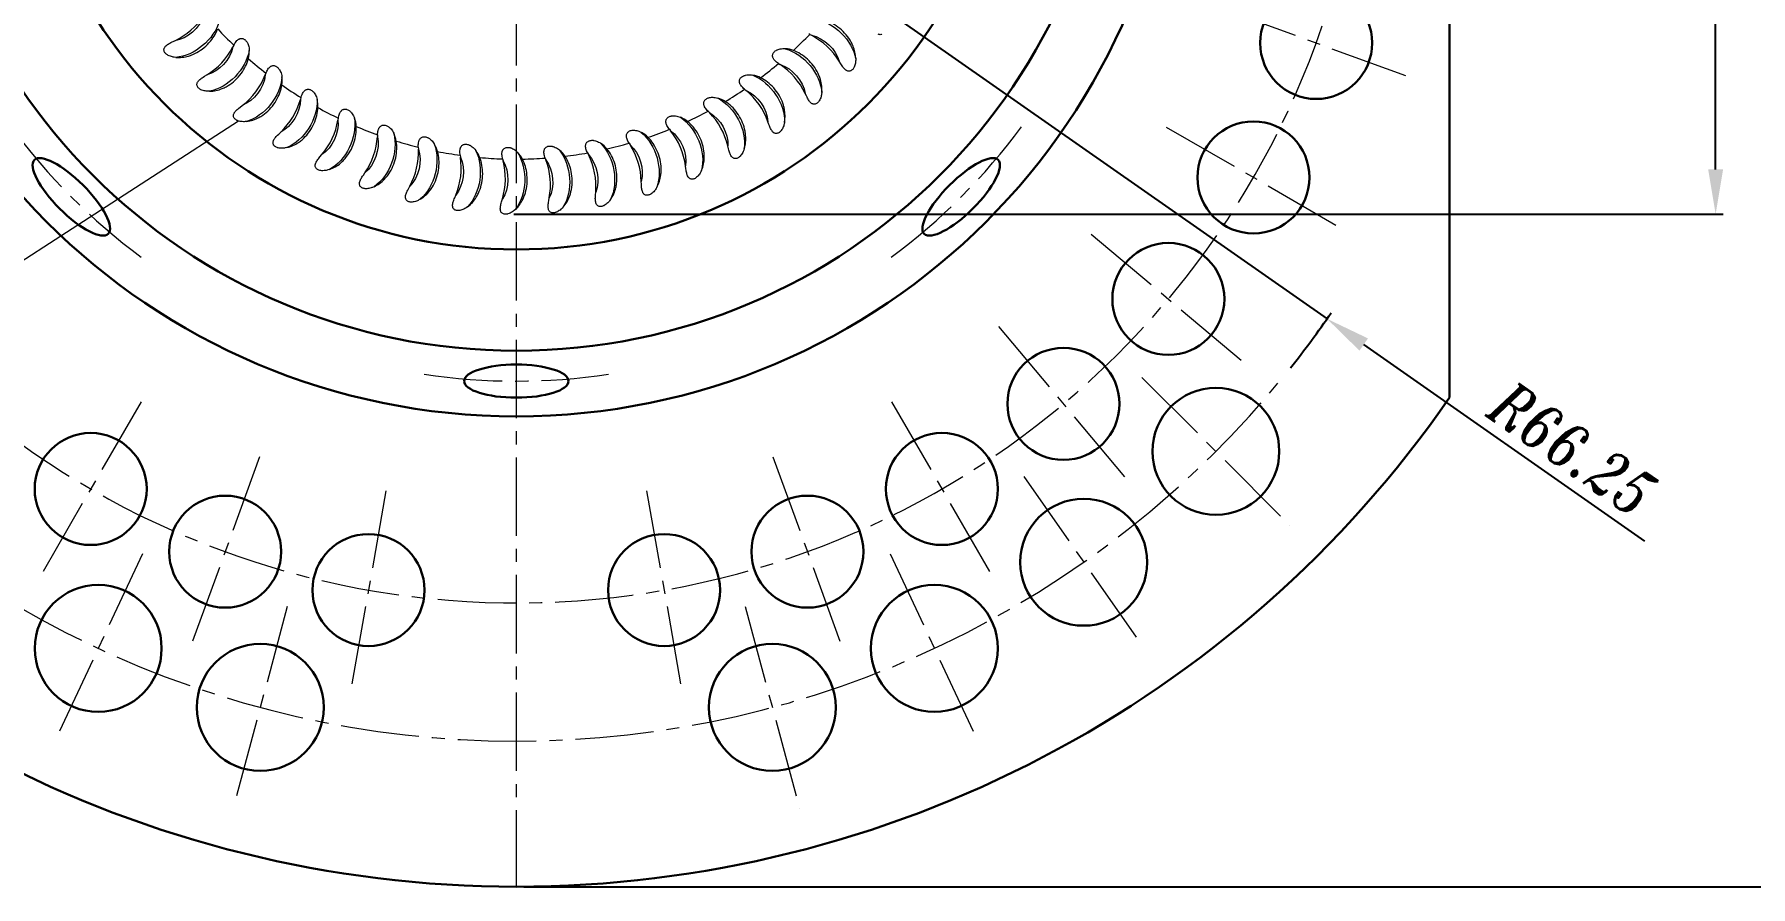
# Model space of a CAD drawing. Extents: x 89 to 601, y -20 to 440.
# Drawn here: x 201.5 to 316.5, y 114.5 to 171.6 of the extents above; entities that cross this region are included whole.
import ezdxf

# ---------------------------------------------------------------- set-up
doc = ezdxf.new("R2010")
doc.units = 0
doc.header["$LTSCALE"] = 7
doc.header["$MEASUREMENT"] = 0
doc.linetypes.add('CENTER2', pattern=[1.125, 0.75, -0.125, 0.125, -0.125])
doc.layers.get('0').update_dxf_attribs({"linetype": 'CONTINUOUS', "lineweight": 15})
for name, color, linetype, lineweight in [('1', 1, 'CENTER2', 15), ('3', 3, 'CONTINUOUS', 30), ('8', 250, 'CONTINUOUS', 15)]:
    doc.layers.add(name, color=color, linetype=linetype, lineweight=lineweight)
doc.styles.add('ITALICT', font='ITALICT.shx', dxfattribs={"width": 0.8, "height": 3})
doc.dimstyles.get("Standard").update_dxf_attribs({"dimtxt": 3, "dimasz": 3, "dimexe": 0.5, "dimexo": 0.5, "dimgap": 0.8, "dimtad": 1, "dimdsep": 46, "dimtxsty": 'ITALICT', "dimcen": 0.09, "dimazin": 2, "dimtfac": 1, "dimtmove": 0, "dimatfit": 3, "dimfxl": 1, "dimtolj": 1, "dimtzin": 0, "dimarcsym": 0})

# ---------------------------------------------------------------- blocks, each defined once
blk = doc.blocks.new('*D10')
at = {"color": 0, "lineweight": -2, "transparency": 16777216}
for p, q in [((235.06, 221.49), (314.62, 221.49)), ((314.12, 162.56), (314.12, 218.49)), ((233.65, 159.56), (314.62, 159.56))]:
    blk.add_line(p, q, dxfattribs=at)
at = {"color": 0, "transparency": 16777216}
for points in [[(313.62, 218.49), (314.62, 218.49), (314.12, 221.49)], [(313.62, 162.56), (314.62, 162.56), (314.12, 159.56)]]:
    blk.add_solid(points, dxfattribs=at)
at = {"color": 0, "transparency": 16777216, "insert": (311.82, 191.77), "char_height": 3, "attachment_point": 5, "rotation": 90, "style": 'ITALICT'}
blk.add_mtext('\\A1;61.9', dxfattribs=at)
blk = doc.blocks.new('*D56')
at = {"color": 0, "lineweight": -2, "transparency": 16777216}
for p, q in [((234.31, 266.52), (340.2, 266.52)), ((339.7, 263.52), (339.7, 117.52)), ((234.31, 114.52), (340.2, 114.52))]:
    blk.add_line(p, q, dxfattribs=at)
at = {"color": 0, "transparency": 16777216}
for points in [[(339.2, 263.52), (340.2, 263.52), (339.7, 266.52)], [(339.2, 117.52), (340.2, 117.52), (339.7, 114.52)]]:
    blk.add_solid(points, dxfattribs=at)
at = {"color": 0, "transparency": 16777216, "insert": (337.4, 190.52), "char_height": 3, "attachment_point": 5, "rotation": 90, "style": 'ITALICT'}
blk.add_mtext('\\A1;152', dxfattribs=at)
blk = doc.blocks.new('*D60')
at = {"color": 0, "lineweight": -2, "transparency": 16777216}
for p, q in [((233.81, 190.52), (288.1, 152.55)), ((309.38, 137.67), (290.56, 150.83))]:
    blk.add_line(p, q, dxfattribs=at)
blk.add_arc((233.81, 190.52), 66.25, 321.4891, 325.4645, dxfattribs=at)
at = {"color": 0, "transparency": 16777216}
blk.add_solid([(290.84, 151.24), (290.27, 150.42), (288.1, 152.55)], dxfattribs=at)
at = {"color": 0, "transparency": 16777216, "insert": (304.56, 143.84), "char_height": 3, "attachment_point": 5, "rotation": 325.032, "style": 'ITALICT'}
blk.add_mtext('\\A1;R66.25', dxfattribs=at)
blk = doc.blocks.new('*U72')
at = {"layer": '1'}
blk.add_arc((42.14, 0), 42.14, 171.5767, 188.4233, dxfattribs=at)
at = {"layer": '3'}
blk.add_ellipse((0, 0), major_axis=(0, 3.5), ratio=0.316357, dxfattribs=at)
blk = doc.blocks.new('*U73')
at = {"color": 0, "linetype": 'ByBlock', "lineweight": -2}
for p, rotation in [((233.81, 232.66), 270), ((204.01, 220.32), 315.0000000000001), ((263.6, 220.32), 225.0000000000001), ((275.95, 190.52), 180), ((204.01, 160.72), 45), ((263.6, 160.72), 135), ((233.81, 148.38), 90)]:
    blk.add_blockref('*U72', p, dxfattribs=dict(at, rotation=rotation))
blk.add_blockref('*U72', (191.67, 190.52), dxfattribs=at)

msp = doc.modelspace()

# ---------------------------------------------------------------- linework, layer by layer
msp.add_line((172.081, 137.952), (215.206, 165.804))
at = {"layer": '1'}
for p, q in [((233.807, 190.52), (233.807, 114.52)), ((281.027, 173.333), (293.713, 168.716)), ((277.325, 165.395), (289.017, 158.645)), ((272.301, 158.22), (282.643, 149.542)), ((266.108, 152.026), (274.785, 141.685)), ((275.704, 148.624), (285.603, 138.724)), ((208.682, 147.002), (201.932, 135.311)), ((258.932, 147.002), (265.682, 135.311)), ((216.621, 143.3), (212.004, 130.614)), ((250.994, 143.3), (255.611, 130.614)), ((267.792, 141.985), (275.822, 130.517)), ((225.082, 141.033), (222.737, 127.738)), ((242.533, 141.033), (244.878, 127.738)), ((208.767, 136.821), (202.851, 124.133)), ((258.848, 136.821), (264.636, 124.408)), ((218.472, 133.289), (214.849, 119.766)), ((249.142, 133.289), (252.766, 119.766))]:
    msp.add_line(p, q, dxfattribs=at)
for radius, start, end in [(57, 193.46273, 347.32974), (66.25, 218.94329, 321.05671)]:
    msp.add_arc((233.807, 190.52), radius, start, end, dxfattribs=at)
at = {"layer": '3'}
msp.add_line((296.307, 233.761), (296.307, 147.279), dxfattribs=at)
for centre, radius in [((233.807, 190.52), 44.5), ((233.807, 190.52), 40.105), ((233.807, 190.52), 33.325), ((287.37, 171.025), 3.75), ((283.171, 162.02), 3.75), ((277.472, 153.881), 3.75), ((270.446, 146.855), 3.75), ((280.653, 143.674), 4.25), ((205.307, 141.156), 3.75), ((262.307, 141.156), 3.75), ((214.312, 136.957), 3.75), ((253.303, 136.957), 3.75), ((271.807, 136.251), 4.25), ((223.91, 134.386), 3.75), ((243.705, 134.386), 3.75), ((205.809, 130.477), 4.25), ((261.806, 130.477), 4.25), ((216.661, 126.527), 4.25), ((250.954, 126.527), 4.25)]:
    msp.add_circle(centre, radius, dxfattribs=at)
msp.add_arc((233.807, 190.52), 76, 214.67741, 325.32259, dxfattribs=at)
at = {"layer": '8', "ltscale": 0.00328}
for p, q in [((253.454, 171.601), (253.57, 171.539)), ((246.646, 166.456), (246.738, 166.361)), ((238.582, 163.666), (238.639, 163.548))]:
    msp.add_line(p, q, dxfattribs=at)
at = {"layer": '8', "ltscale": 0.003281}
for p, q in [((214.888, 170.873), (214.827, 170.757)), ((217.046, 169.003), (216.997, 168.882)), ((251.369, 169.651), (251.478, 169.578)), ((249.091, 167.93), (249.192, 167.845)), ((219.387, 167.369), (219.351, 167.243)), ((224.515, 164.877), (224.506, 164.746)), ((244.061, 165.246), (244.141, 165.142)), ((227.246, 164.046), (227.251, 163.915)), ((232.894, 163.26), (232.926, 163.133)), ((235.748, 163.314), (235.794, 163.191)), ((241.362, 164.312), (241.432, 164.201))]:
    msp.add_line(p, q, dxfattribs=at)
at = {"layer": '8', "ltscale": 0.003282}
for p, q in [((221.886, 165.989), (221.863, 165.859)), ((230.05, 163.505), (230.068, 163.375))]:
    msp.add_line(p, q, dxfattribs=at)
at = {"layer": '8'}
for points in [[(256.358, 170.822), (256.329, 170.889), (256.298, 170.956), (256.266, 171.022), (256.231, 171.088), (256.157, 171.216), (256.076, 171.34), (255.988, 171.461), (255.894, 171.577), (255.795, 171.689), (255.691, 171.797), (255.581, 171.899), (255.467, 171.997), (255.348, 172.088), (255.226, 172.175), (255.1, 172.255), (254.981, 172.323), (254.858, 172.386), (254.734, 172.443), (254.607, 172.494), (254.479, 172.538), (254.349, 172.576)], [(211.86, 170.152), (211.93, 170.174), (211.999, 170.197), (212.069, 170.223), (212.138, 170.25), (212.273, 170.311), (212.405, 170.379), (212.534, 170.453), (212.66, 170.534), (212.782, 170.621), (212.899, 170.714), (213.013, 170.812), (213.122, 170.915), (213.225, 171.024), (213.324, 171.136), (213.417, 171.253), (213.497, 171.365), (213.573, 171.48), (213.642, 171.598), (213.706, 171.718), (213.764, 171.842), (213.815, 171.967)], [(214.888, 170.873), (214.926, 170.941), (214.968, 171.01), (215.007, 171.068), (215.05, 171.125), (215.101, 171.182), (215.128, 171.208), (215.156, 171.233), (215.185, 171.254), (215.214, 171.273), (215.241, 171.288), (215.268, 171.3), (215.293, 171.31), (215.317, 171.317), (215.36, 171.325), (215.4, 171.328), (215.436, 171.326), (215.485, 171.317), (215.529, 171.303), (215.57, 171.284), (215.595, 171.269), (215.619, 171.253), (215.664, 171.217), (215.704, 171.177), (215.74, 171.133), (215.762, 171.103), (215.782, 171.071), (215.802, 171.035), (215.821, 170.998), (215.85, 170.93), (215.874, 170.858), (215.894, 170.782), (215.909, 170.701), (215.919, 170.616), (215.924, 170.527)], [(253.454, 171.601), (253.386, 171.639)], [(258.293, 171.607), (258.252, 171.591), (258.21, 171.582), (258.168, 171.58), (258.127, 171.583), (258.086, 171.592), (258.047, 171.606)], [(210.999, 170.062), (210.89, 170.074), (210.836, 170.083), (210.782, 170.094), (210.711, 170.112), (210.641, 170.135), (210.573, 170.161), (210.505, 170.193), (210.441, 170.23), (210.41, 170.25), (210.38, 170.272), (210.343, 170.304), (210.308, 170.339), (210.277, 170.376), (210.252, 170.416), (210.231, 170.458), (210.217, 170.501), (210.21, 170.545), (210.21, 170.588), (210.216, 170.629), (210.228, 170.669), (210.246, 170.707), (210.267, 170.742), (210.285, 170.767), (210.305, 170.791), (210.348, 170.836), (210.396, 170.877), (210.446, 170.914), (210.499, 170.949), (210.553, 170.982), (210.616, 171.017), (210.679, 171.051), (210.765, 171.094), (210.937, 171.177)], [(251.369, 169.651), (251.305, 169.695), (251.241, 169.744), (251.187, 169.789), (251.135, 169.838), (251.084, 169.894), (251.061, 169.924), (251.039, 169.955), (251.021, 169.986), (251.005, 170.016), (250.993, 170.045), (250.984, 170.073), (250.977, 170.099), (250.973, 170.124), (250.969, 170.167), (250.97, 170.207), (250.976, 170.243), (250.99, 170.291), (251.009, 170.333), (251.032, 170.372), (251.049, 170.395), (251.067, 170.417), (251.108, 170.458), (251.152, 170.493), (251.2, 170.525), (251.232, 170.543), (251.266, 170.56), (251.304, 170.577), (251.343, 170.591), (251.413, 170.613), (251.487, 170.629), (251.565, 170.641), (251.647, 170.648), (251.732, 170.649), (251.822, 170.645)], [(254.175, 168.573), (254.154, 168.643), (254.13, 168.712), (254.105, 168.781), (254.077, 168.85), (254.016, 168.985), (253.949, 169.118), (253.874, 169.247), (253.793, 169.372), (253.706, 169.494), (253.614, 169.612), (253.515, 169.725), (253.412, 169.834), (253.304, 169.938), (253.191, 170.036), (253.074, 170.129), (252.963, 170.21), (252.848, 170.285), (252.73, 170.355), (252.609, 170.419), (252.486, 170.476), (252.361, 170.527)], [(214.109, 167.97), (214.177, 167.998), (214.243, 168.029), (214.31, 168.062), (214.375, 168.096), (214.503, 168.171), (214.628, 168.252), (214.748, 168.339), (214.865, 168.433), (214.977, 168.532), (215.084, 168.637), (215.187, 168.746), (215.284, 168.86), (215.376, 168.979), (215.462, 169.101), (215.542, 169.227), (215.611, 169.347), (215.674, 169.469), (215.731, 169.593), (215.782, 169.72), (215.826, 169.849), (215.864, 169.979)], [(217.046, 169.003), (217.076, 169.075), (217.11, 169.148), (217.143, 169.209), (217.18, 169.271), (217.224, 169.333), (217.249, 169.362), (217.274, 169.389), (217.301, 169.413), (217.328, 169.435), (217.353, 169.453), (217.378, 169.468), (217.402, 169.48), (217.426, 169.489), (217.468, 169.502), (217.507, 169.509), (217.543, 169.511), (217.593, 169.507), (217.638, 169.497), (217.681, 169.483), (217.707, 169.471), (217.733, 169.458), (217.781, 169.427), (217.825, 169.391), (217.866, 169.351), (217.89, 169.323), (217.914, 169.293), (217.938, 169.26), (217.96, 169.224), (217.996, 169.16), (218.027, 169.091), (218.055, 169.017), (218.078, 168.939), (218.098, 168.855), (218.112, 168.767)], [(256.538, 169.975), (256.537, 169.865), (256.533, 169.811), (256.528, 169.756), (256.517, 169.683), (256.503, 169.611), (256.483, 169.54), (256.459, 169.47), (256.429, 169.402), (256.412, 169.369), (256.393, 169.338), (256.365, 169.297), (256.334, 169.259), (256.3, 169.224), (256.263, 169.195), (256.224, 169.17), (256.182, 169.152), (256.14, 169.14), (256.097, 169.135), (256.055, 169.137), (256.014, 169.145), (255.975, 169.158), (255.937, 169.175), (255.911, 169.191), (255.885, 169.208), (255.836, 169.247), (255.79, 169.29), (255.748, 169.336), (255.707, 169.385), (255.669, 169.435), (255.627, 169.494), (255.587, 169.553), (255.536, 169.634), (255.435, 169.797)], [(213.262, 167.79), (213.153, 167.791), (213.098, 167.794), (213.043, 167.799), (212.971, 167.81), (212.899, 167.825), (212.828, 167.844), (212.758, 167.868), (212.69, 167.898), (212.657, 167.916), (212.625, 167.934), (212.585, 167.962), (212.547, 167.993), (212.512, 168.027), (212.482, 168.064), (212.457, 168.104), (212.439, 168.145), (212.427, 168.188), (212.423, 168.23), (212.425, 168.272), (212.433, 168.313), (212.446, 168.353), (212.463, 168.39), (212.478, 168.417), (212.496, 168.443), (212.534, 168.492), (212.577, 168.537), (212.624, 168.58), (212.672, 168.62), (212.723, 168.659), (212.781, 168.7), (212.841, 168.74), (212.921, 168.792), (213.084, 168.892)], [(216.575, 166.034), (216.638, 166.07), (216.701, 166.107), (216.764, 166.147), (216.826, 166.188), (216.945, 166.275), (217.061, 166.369), (217.171, 166.469), (217.277, 166.574), (217.378, 166.684), (217.474, 166.8), (217.565, 166.919), (217.65, 167.043), (217.729, 167.17), (217.801, 167.301), (217.868, 167.435), (217.924, 167.561), (217.973, 167.689), (218.017, 167.819), (218.054, 167.95), (218.085, 168.082), (218.109, 168.216)], [(219.387, 167.369), (219.409, 167.443), (219.436, 167.52), (219.462, 167.584), (219.492, 167.649), (219.53, 167.715), (219.551, 167.747), (219.574, 167.776), (219.597, 167.803), (219.622, 167.828), (219.646, 167.848), (219.669, 167.866), (219.692, 167.88), (219.714, 167.892), (219.754, 167.909), (219.792, 167.92), (219.829, 167.926), (219.878, 167.927), (219.924, 167.922), (219.968, 167.912), (219.996, 167.903), (220.022, 167.893), (220.073, 167.867), (220.121, 167.836), (220.166, 167.8), (220.193, 167.775), (220.22, 167.748), (220.247, 167.717), (220.273, 167.685), (220.315, 167.624), (220.354, 167.559), (220.389, 167.489), (220.42, 167.413), (220.448, 167.332), (220.472, 167.245)], [(249.091, 167.93), (249.033, 167.981), (248.974, 168.036), (248.925, 168.086), (248.878, 168.14), (248.833, 168.201), (248.813, 168.233), (248.795, 168.266), (248.78, 168.299), (248.768, 168.331), (248.759, 168.361), (248.753, 168.389), (248.748, 168.416), (248.747, 168.441), (248.747, 168.485), (248.753, 168.524), (248.763, 168.56), (248.781, 168.605), (248.804, 168.646), (248.831, 168.682), (248.851, 168.703), (248.872, 168.723), (248.916, 168.759), (248.964, 168.79), (249.014, 168.817), (249.049, 168.831), (249.084, 168.845), (249.123, 168.857), (249.164, 168.868), (249.236, 168.881), (249.311, 168.89), (249.39, 168.894), (249.472, 168.892), (249.557, 168.884), (249.646, 168.871)], [(251.769, 166.564), (251.755, 166.636), (251.739, 166.707), (251.721, 166.779), (251.701, 166.85), (251.655, 166.991), (251.601, 167.13), (251.541, 167.266), (251.473, 167.399), (251.4, 167.529), (251.32, 167.656), (251.234, 167.779), (251.142, 167.898), (251.046, 168.013), (250.944, 168.122), (250.837, 168.227), (250.735, 168.319), (250.628, 168.406), (250.518, 168.487), (250.405, 168.563), (250.288, 168.634), (250.169, 168.698)], [(215.751, 165.766), (215.642, 165.756), (215.587, 165.754), (215.532, 165.754), (215.459, 165.756), (215.386, 165.764), (215.313, 165.775), (215.241, 165.792), (215.17, 165.815), (215.136, 165.829), (215.102, 165.844), (215.059, 165.867), (215.018, 165.894), (214.98, 165.925), (214.946, 165.958), (214.917, 165.995), (214.895, 166.034), (214.879, 166.075), (214.87, 166.117), (214.867, 166.159), (214.871, 166.201), (214.88, 166.241), (214.893, 166.28), (214.906, 166.308), (214.92, 166.336), (214.953, 166.389), (214.991, 166.438), (215.033, 166.486), (215.077, 166.531), (215.123, 166.574), (215.177, 166.622), (215.232, 166.668), (215.307, 166.728), (215.459, 166.844)], [(219.228, 164.367), (219.288, 164.409), (219.347, 164.453), (219.405, 164.499), (219.462, 164.546), (219.572, 164.646), (219.677, 164.751), (219.777, 164.861), (219.871, 164.977), (219.96, 165.098), (220.043, 165.222), (220.121, 165.351), (220.192, 165.483), (220.257, 165.617), (220.316, 165.755), (220.368, 165.895), (220.411, 166.026), (220.447, 166.159), (220.477, 166.292), (220.5, 166.427), (220.517, 166.562), (220.527, 166.697)], [(246.646, 166.456), (246.593, 166.513), (246.54, 166.573), (246.497, 166.628), (246.457, 166.687), (246.418, 166.753), (246.401, 166.787), (246.387, 166.821), (246.376, 166.855), (246.367, 166.889), (246.361, 166.919), (246.357, 166.948), (246.356, 166.975), (246.357, 167.001), (246.362, 167.044), (246.372, 167.082), (246.385, 167.117), (246.408, 167.16), (246.436, 167.198), (246.466, 167.231), (246.488, 167.25), (246.511, 167.268), (246.558, 167.299), (246.609, 167.325), (246.662, 167.346), (246.698, 167.357), (246.735, 167.367), (246.775, 167.375), (246.816, 167.381), (246.889, 167.387), (246.965, 167.388), (247.044, 167.383), (247.125, 167.373), (247.209, 167.356), (247.296, 167.334)], [(249.167, 164.818), (249.161, 164.89), (249.152, 164.963), (249.141, 165.036), (249.129, 165.11), (249.098, 165.254), (249.059, 165.398), (249.013, 165.539), (248.96, 165.679), (248.9, 165.816), (248.834, 165.951), (248.761, 166.082), (248.683, 166.21), (248.599, 166.334), (248.509, 166.454), (248.414, 166.569), (248.321, 166.671), (248.225, 166.768), (248.124, 166.861), (248.019, 166.949), (247.91, 167.031), (247.798, 167.107)], [(254.266, 167.711), (254.253, 167.603), (254.244, 167.549), (254.233, 167.495), (254.215, 167.424), (254.193, 167.354), (254.166, 167.285), (254.135, 167.218), (254.098, 167.153), (254.077, 167.123), (254.055, 167.093), (254.023, 167.055), (253.988, 167.021), (253.951, 166.99), (253.911, 166.964), (253.869, 166.944), (253.826, 166.93), (253.782, 166.923), (253.74, 166.922), (253.698, 166.929), (253.658, 166.941), (253.62, 166.958), (253.585, 166.979), (253.56, 166.997), (253.536, 167.017), (253.491, 167.061), (253.451, 167.108), (253.413, 167.159), (253.378, 167.211), (253.345, 167.266), (253.31, 167.328), (253.276, 167.391), (253.233, 167.477), (253.151, 167.65)], [(221.886, 165.989), (221.9, 166.065), (221.919, 166.143), (221.938, 166.21), (221.961, 166.278), (221.992, 166.348), (222.01, 166.381), (222.029, 166.413), (222.05, 166.442), (222.072, 166.469), (222.093, 166.492), (222.114, 166.512), (222.135, 166.529), (222.156, 166.543), (222.195, 166.564), (222.231, 166.579), (222.267, 166.588), (222.316, 166.595), (222.362, 166.595), (222.407, 166.59), (222.435, 166.584), (222.463, 166.576), (222.516, 166.555), (222.567, 166.53), (222.615, 166.499), (222.645, 166.476), (222.674, 166.452), (222.705, 166.425), (222.734, 166.395), (222.782, 166.339), (222.827, 166.278), (222.87, 166.212), (222.909, 166.14), (222.945, 166.062), (222.978, 165.979)], [(224.515, 164.877), (224.522, 164.954), (224.532, 165.034), (224.544, 165.103), (224.56, 165.173), (224.583, 165.245), (224.597, 165.28), (224.613, 165.314), (224.631, 165.345), (224.65, 165.374), (224.669, 165.399), (224.688, 165.421), (224.707, 165.44), (224.727, 165.456), (224.762, 165.481), (224.797, 165.5), (224.832, 165.513), (224.88, 165.525), (224.926, 165.53), (224.971, 165.529), (225, 165.526), (225.028, 165.521), (225.083, 165.506), (225.136, 165.486), (225.188, 165.46), (225.22, 165.441), (225.251, 165.42), (225.284, 165.396), (225.316, 165.37), (225.37, 165.319), (225.422, 165.264), (225.471, 165.202), (225.517, 165.134), (225.561, 165.061), (225.602, 164.981)], [(244.061, 165.246), (244.014, 165.308), (243.968, 165.374), (243.931, 165.433), (243.896, 165.496), (243.865, 165.565), (243.852, 165.601), (243.841, 165.636), (243.833, 165.671), (243.828, 165.705), (243.825, 165.737), (243.825, 165.766), (243.826, 165.793), (243.83, 165.818), (243.84, 165.86), (243.853, 165.897), (243.87, 165.93), (243.898, 165.971), (243.929, 166.006), (243.963, 166.035), (243.986, 166.052), (244.011, 166.068), (244.061, 166.094), (244.114, 166.114), (244.17, 166.129), (244.206, 166.137), (244.244, 166.142), (244.285, 166.146), (244.326, 166.148), (244.4, 166.147), (244.475, 166.14), (244.553, 166.127), (244.633, 166.108), (244.715, 166.082), (244.798, 166.051)], [(246.396, 163.353), (246.397, 163.426), (246.397, 163.499), (246.394, 163.573), (246.389, 163.647), (246.373, 163.795), (246.349, 163.941), (246.318, 164.087), (246.28, 164.231), (246.235, 164.374), (246.183, 164.515), (246.125, 164.653), (246.06, 164.788), (245.989, 164.92), (245.913, 165.049), (245.83, 165.173), (245.749, 165.284), (245.663, 165.392), (245.572, 165.494), (245.477, 165.592), (245.378, 165.685), (245.274, 165.773)], [(251.77, 165.698), (251.746, 165.591), (251.731, 165.538), (251.714, 165.486), (251.689, 165.417), (251.66, 165.35), (251.626, 165.284), (251.588, 165.221), (251.544, 165.161), (251.52, 165.132), (251.495, 165.105), (251.46, 165.071), (251.422, 165.04), (251.381, 165.013), (251.339, 164.992), (251.295, 164.976), (251.251, 164.967), (251.206, 164.964), (251.164, 164.968), (251.123, 164.979), (251.085, 164.995), (251.049, 165.016), (251.016, 165.041), (250.993, 165.061), (250.971, 165.084), (250.931, 165.132), (250.896, 165.183), (250.864, 165.237), (250.834, 165.293), (250.807, 165.351), (250.779, 165.417), (250.752, 165.483), (250.718, 165.573), (250.654, 165.753)], [(218.437, 164.015), (218.33, 163.993), (218.276, 163.985), (218.221, 163.979), (218.148, 163.974), (218.074, 163.974), (218.001, 163.978), (217.927, 163.987), (217.855, 164.002), (217.819, 164.012), (217.784, 164.024), (217.738, 164.043), (217.695, 164.065), (217.654, 164.091), (217.617, 164.121), (217.585, 164.155), (217.558, 164.191), (217.538, 164.231), (217.524, 164.271), (217.517, 164.313), (217.517, 164.354), (217.521, 164.396), (217.53, 164.436), (217.54, 164.465), (217.551, 164.494), (217.579, 164.55), (217.612, 164.604), (217.648, 164.655), (217.687, 164.705), (217.729, 164.753), (217.777, 164.805), (217.827, 164.857), (217.895, 164.924), (218.034, 165.056)], [(222.042, 162.986), (222.097, 163.034), (222.151, 163.084), (222.204, 163.136), (222.256, 163.189), (222.355, 163.299), (222.448, 163.415), (222.535, 163.535), (222.617, 163.66), (222.693, 163.789), (222.763, 163.922), (222.827, 164.058), (222.884, 164.197), (222.935, 164.338), (222.979, 164.481), (223.016, 164.625), (223.044, 164.76), (223.066, 164.895), (223.082, 165.032), (223.091, 165.168), (223.094, 165.304), (223.09, 165.439)], [(224.984, 161.907), (225.034, 161.961), (225.082, 162.016), (225.13, 162.073), (225.176, 162.131), (225.263, 162.251), (225.343, 162.376), (225.418, 162.505), (225.486, 162.638), (225.548, 162.774), (225.604, 162.913), (225.653, 163.055), (225.695, 163.199), (225.731, 163.344), (225.76, 163.491), (225.782, 163.639), (225.796, 163.776), (225.804, 163.913), (225.805, 164.05), (225.8, 164.187), (225.788, 164.322), (225.77, 164.456)], [(227.246, 164.046), (227.245, 164.124), (227.247, 164.204), (227.251, 164.274), (227.26, 164.345), (227.276, 164.419), (227.286, 164.456), (227.299, 164.491), (227.313, 164.524), (227.328, 164.555), (227.345, 164.582), (227.361, 164.605), (227.378, 164.626), (227.396, 164.645), (227.429, 164.673), (227.462, 164.695), (227.495, 164.712), (227.541, 164.729), (227.587, 164.738), (227.631, 164.742), (227.661, 164.742), (227.689, 164.74), (227.746, 164.732), (227.8, 164.717), (227.854, 164.697), (227.888, 164.681), (227.922, 164.664), (227.957, 164.643), (227.992, 164.62), (228.05, 164.576), (228.107, 164.525), (228.163, 164.469), (228.216, 164.407), (228.268, 164.339), (228.317, 164.264)], [(238.582, 163.666), (238.549, 163.736), (238.517, 163.811), (238.493, 163.876), (238.473, 163.945), (238.456, 164.019), (238.451, 164.057), (238.448, 164.094), (238.448, 164.13), (238.449, 164.164), (238.453, 164.195), (238.459, 164.224), (238.466, 164.25), (238.475, 164.274), (238.493, 164.313), (238.515, 164.347), (238.538, 164.375), (238.573, 164.41), (238.611, 164.437), (238.65, 164.459), (238.677, 164.471), (238.704, 164.481), (238.759, 164.495), (238.815, 164.504), (238.872, 164.508), (238.909, 164.507), (238.947, 164.505), (238.988, 164.5), (239.029, 164.494), (239.101, 164.477), (239.173, 164.454), (239.247, 164.425), (239.321, 164.39), (239.395, 164.349), (239.471, 164.3)], [(241.362, 164.312), (241.322, 164.379), (241.284, 164.449), (241.253, 164.512), (241.225, 164.578), (241.201, 164.65), (241.192, 164.687), (241.185, 164.724), (241.181, 164.759), (241.179, 164.794), (241.18, 164.825), (241.182, 164.854), (241.187, 164.881), (241.193, 164.906), (241.207, 164.947), (241.225, 164.982), (241.245, 165.013), (241.276, 165.051), (241.311, 165.082), (241.348, 165.108), (241.373, 165.122), (241.399, 165.135), (241.452, 165.156), (241.507, 165.17), (241.563, 165.18), (241.601, 165.183), (241.638, 165.185), (241.679, 165.184), (241.721, 165.182), (241.794, 165.173), (241.868, 165.158), (241.944, 165.137), (242.022, 165.11), (242.1, 165.076), (242.181, 165.036)], [(243.488, 162.186), (243.496, 162.258), (243.503, 162.331), (243.508, 162.405), (243.511, 162.479), (243.51, 162.627), (243.502, 162.776), (243.487, 162.924), (243.464, 163.072), (243.434, 163.218), (243.397, 163.364), (243.354, 163.507), (243.303, 163.649), (243.247, 163.787), (243.184, 163.923), (243.115, 164.055), (243.046, 164.174), (242.971, 164.29), (242.892, 164.402), (242.808, 164.509), (242.719, 164.612), (242.625, 164.71)], [(221.292, 162.553), (221.188, 162.52), (221.134, 162.507), (221.081, 162.495), (221.008, 162.483), (220.935, 162.474), (220.862, 162.471), (220.788, 162.472), (220.714, 162.48), (220.677, 162.486), (220.641, 162.494), (220.594, 162.508), (220.548, 162.526), (220.505, 162.547), (220.465, 162.573), (220.429, 162.603), (220.399, 162.637), (220.375, 162.674), (220.357, 162.713), (220.346, 162.754), (220.341, 162.795), (220.341, 162.836), (220.346, 162.877), (220.353, 162.908), (220.361, 162.937), (220.383, 162.996), (220.409, 163.053), (220.44, 163.107), (220.474, 163.161), (220.51, 163.213), (220.553, 163.271), (220.597, 163.327), (220.658, 163.401), (220.782, 163.547)], [(228.024, 161.142), (228.068, 161.2), (228.11, 161.26), (228.151, 161.322), (228.191, 161.384), (228.264, 161.513), (228.332, 161.645), (228.392, 161.781), (228.446, 161.921), (228.494, 162.063), (228.534, 162.207), (228.568, 162.353), (228.595, 162.501), (228.616, 162.649), (228.629, 162.798), (228.636, 162.947), (228.635, 163.085), (228.629, 163.222), (228.616, 163.359), (228.596, 163.494), (228.571, 163.627), (228.538, 163.759)], [(230.05, 163.505), (230.04, 163.582), (230.033, 163.663), (230.031, 163.732), (230.032, 163.804), (230.04, 163.88), (230.046, 163.917), (230.055, 163.953), (230.066, 163.988), (230.078, 164.02), (230.091, 164.048), (230.105, 164.073), (230.12, 164.096), (230.136, 164.116), (230.166, 164.148), (230.196, 164.173), (230.227, 164.193), (230.272, 164.215), (230.316, 164.229), (230.36, 164.238), (230.389, 164.241), (230.417, 164.242), (230.474, 164.239), (230.531, 164.23), (230.586, 164.216), (230.621, 164.204), (230.657, 164.19), (230.694, 164.173), (230.731, 164.154), (230.794, 164.116), (230.856, 164.072), (230.917, 164.022), (230.976, 163.966), (231.035, 163.903), (231.091, 163.834)], [(231.126, 160.698), (231.164, 160.761), (231.199, 160.825), (231.234, 160.89), (231.267, 160.957), (231.327, 161.092), (231.38, 161.231), (231.426, 161.373), (231.465, 161.517), (231.497, 161.663), (231.523, 161.811), (231.541, 161.96), (231.553, 162.109), (231.558, 162.259), (231.555, 162.409), (231.546, 162.558), (231.531, 162.695), (231.51, 162.83), (231.483, 162.965), (231.45, 163.097), (231.41, 163.227), (231.365, 163.355)], [(232.894, 163.26), (232.877, 163.336), (232.861, 163.415), (232.852, 163.484), (232.845, 163.556), (232.845, 163.632), (232.848, 163.67), (232.852, 163.706), (232.859, 163.742), (232.868, 163.775), (232.879, 163.805), (232.89, 163.831), (232.903, 163.855), (232.916, 163.877), (232.942, 163.912), (232.97, 163.94), (232.998, 163.963), (233.04, 163.989), (233.083, 164.008), (233.126, 164.022), (233.154, 164.028), (233.183, 164.032), (233.24, 164.035), (233.297, 164.032), (233.353, 164.023), (233.39, 164.015), (233.426, 164.005), (233.465, 163.992), (233.504, 163.977), (233.57, 163.946), (233.637, 163.908), (233.702, 163.865), (233.768, 163.815), (233.832, 163.759), (233.896, 163.696)], [(234.258, 160.581), (234.289, 160.648), (234.318, 160.715), (234.345, 160.784), (234.371, 160.853), (234.416, 160.994), (234.454, 161.138), (234.485, 161.284), (234.509, 161.431), (234.526, 161.58), (234.536, 161.729), (234.539, 161.879), (234.535, 162.029), (234.524, 162.179), (234.506, 162.327), (234.481, 162.475), (234.452, 162.609), (234.417, 162.742), (234.376, 162.873), (234.329, 163.001), (234.276, 163.126), (234.217, 163.248)], [(235.748, 163.314), (235.723, 163.388), (235.7, 163.465), (235.683, 163.532), (235.669, 163.603), (235.661, 163.678), (235.66, 163.716), (235.66, 163.754), (235.664, 163.789), (235.669, 163.824), (235.676, 163.854), (235.685, 163.882), (235.695, 163.907), (235.706, 163.93), (235.728, 163.967), (235.753, 163.998), (235.779, 164.024), (235.818, 164.055), (235.858, 164.078), (235.899, 164.095), (235.927, 164.104), (235.955, 164.112), (236.011, 164.12), (236.068, 164.123), (236.125, 164.121), (236.162, 164.117), (236.2, 164.11), (236.24, 164.101), (236.28, 164.09), (236.35, 164.066), (236.419, 164.036), (236.489, 164), (236.559, 163.957), (236.629, 163.908), (236.699, 163.852)], [(237.385, 160.792), (237.409, 160.861), (237.43, 160.931), (237.451, 161.003), (237.469, 161.075), (237.499, 161.22), (237.522, 161.366), (237.538, 161.515), (237.546, 161.664), (237.547, 161.813), (237.542, 161.963), (237.529, 162.113), (237.509, 162.261), (237.483, 162.409), (237.449, 162.555), (237.409, 162.699), (237.366, 162.829), (237.318, 162.958), (237.263, 163.084), (237.203, 163.206), (237.137, 163.325), (237.066, 163.44)], [(240.473, 161.329), (240.489, 161.4), (240.503, 161.472), (240.516, 161.545), (240.527, 161.619), (240.542, 161.766), (240.549, 161.914), (240.549, 162.063), (240.542, 162.213), (240.528, 162.362), (240.506, 162.51), (240.478, 162.657), (240.443, 162.803), (240.401, 162.947), (240.352, 163.089), (240.298, 163.228), (240.241, 163.353), (240.179, 163.476), (240.112, 163.595), (240.039, 163.711), (239.962, 163.822), (239.879, 163.929)], [(249.077, 163.956), (249.042, 163.853), (249.022, 163.801), (248.999, 163.751), (248.967, 163.685), (248.931, 163.621), (248.891, 163.56), (248.846, 163.501), (248.796, 163.445), (248.77, 163.42), (248.742, 163.395), (248.703, 163.365), (248.662, 163.338), (248.619, 163.316), (248.574, 163.299), (248.529, 163.288), (248.484, 163.283), (248.44, 163.285), (248.398, 163.294), (248.358, 163.309), (248.322, 163.329), (248.289, 163.353), (248.258, 163.382), (248.238, 163.405), (248.218, 163.429), (248.184, 163.481), (248.154, 163.536), (248.128, 163.593), (248.104, 163.652), (248.083, 163.712), (248.062, 163.78), (248.042, 163.849), (248.018, 163.942), (247.973, 164.128)], [(224.284, 161.398), (224.183, 161.355), (224.132, 161.336), (224.08, 161.318), (224.009, 161.298), (223.937, 161.283), (223.865, 161.271), (223.791, 161.265), (223.717, 161.265), (223.68, 161.267), (223.643, 161.271), (223.594, 161.28), (223.547, 161.293), (223.502, 161.31), (223.459, 161.332), (223.421, 161.358), (223.387, 161.388), (223.359, 161.422), (223.338, 161.459), (223.322, 161.499), (223.313, 161.539), (223.309, 161.58), (223.309, 161.622), (223.313, 161.652), (223.318, 161.683), (223.333, 161.743), (223.354, 161.803), (223.379, 161.86), (223.407, 161.917), (223.437, 161.973), (223.474, 162.034), (223.512, 162.095), (223.565, 162.175), (223.673, 162.333)], [(246.216, 162.506), (246.171, 162.406), (246.145, 162.358), (246.118, 162.31), (246.079, 162.248), (246.036, 162.188), (245.99, 162.131), (245.939, 162.077), (245.884, 162.027), (245.855, 162.004), (245.825, 161.983), (245.783, 161.957), (245.739, 161.935), (245.694, 161.917), (245.648, 161.905), (245.602, 161.898), (245.557, 161.898), (245.513, 161.905), (245.472, 161.918), (245.434, 161.937), (245.4, 161.961), (245.37, 161.989), (245.343, 162.02), (245.324, 162.045), (245.308, 162.071), (245.279, 162.126), (245.255, 162.184), (245.234, 162.244), (245.217, 162.305), (245.203, 162.366), (245.189, 162.437), (245.176, 162.507), (245.162, 162.602), (245.137, 162.792)], [(227.38, 160.562), (227.285, 160.509), (227.236, 160.484), (227.186, 160.461), (227.117, 160.434), (227.048, 160.411), (226.977, 160.392), (226.904, 160.378), (226.83, 160.37), (226.793, 160.369), (226.756, 160.369), (226.707, 160.373), (226.658, 160.381), (226.611, 160.393), (226.567, 160.41), (226.526, 160.432), (226.489, 160.459), (226.458, 160.49), (226.433, 160.524), (226.413, 160.562), (226.4, 160.601), (226.391, 160.641), (226.388, 160.683), (226.387, 160.714), (226.389, 160.744), (226.398, 160.806), (226.413, 160.867), (226.432, 160.927), (226.454, 160.987), (226.478, 161.045), (226.508, 161.11), (226.54, 161.175), (226.584, 161.26), (226.675, 161.428)], [(240.121, 160.538), (240.055, 160.45), (240.02, 160.408), (239.984, 160.367), (239.933, 160.314), (239.878, 160.265), (239.821, 160.219), (239.76, 160.176), (239.696, 160.139), (239.663, 160.122), (239.629, 160.108), (239.583, 160.091), (239.535, 160.079), (239.487, 160.071), (239.44, 160.068), (239.393, 160.071), (239.349, 160.081), (239.308, 160.097), (239.271, 160.118), (239.238, 160.144), (239.209, 160.175), (239.185, 160.208), (239.165, 160.244), (239.152, 160.272), (239.141, 160.301), (239.125, 160.362), (239.113, 160.423), (239.106, 160.486), (239.102, 160.549), (239.1, 160.612), (239.101, 160.684), (239.104, 160.756), (239.109, 160.851), (239.124, 161.042)], [(243.22, 161.362), (243.164, 161.268), (243.134, 161.222), (243.102, 161.177), (243.056, 161.12), (243.008, 161.065), (242.956, 161.013), (242.899, 160.965), (242.84, 160.921), (242.808, 160.901), (242.776, 160.883), (242.732, 160.861), (242.686, 160.844), (242.639, 160.831), (242.592, 160.824), (242.545, 160.822), (242.501, 160.827), (242.458, 160.838), (242.419, 160.855), (242.383, 160.878), (242.351, 160.905), (242.324, 160.936), (242.3, 160.97), (242.285, 160.997), (242.271, 161.025), (242.248, 161.083), (242.23, 161.143), (242.216, 161.204), (242.206, 161.266), (242.198, 161.329), (242.191, 161.401), (242.186, 161.472), (242.182, 161.568), (242.176, 161.759)], [(230.547, 160.055), (230.458, 159.991), (230.411, 159.962), (230.364, 159.934), (230.299, 159.9), (230.232, 159.869), (230.163, 159.843), (230.092, 159.822), (230.02, 159.806), (229.983, 159.801), (229.946, 159.797), (229.897, 159.796), (229.848, 159.798), (229.8, 159.806), (229.754, 159.818), (229.711, 159.836), (229.672, 159.858), (229.637, 159.886), (229.608, 159.918), (229.585, 159.953), (229.568, 159.991), (229.555, 160.03), (229.547, 160.07), (229.544, 160.101), (229.542, 160.132), (229.545, 160.195), (229.553, 160.257), (229.565, 160.318), (229.581, 160.38), (229.599, 160.44), (229.622, 160.508), (229.647, 160.576), (229.682, 160.665), (229.755, 160.842)], [(233.749, 159.881), (233.667, 159.808), (233.624, 159.774), (233.58, 159.741), (233.519, 159.701), (233.455, 159.664), (233.39, 159.63), (233.321, 159.602), (233.251, 159.578), (233.215, 159.569), (233.179, 159.562), (233.13, 159.555), (233.081, 159.553), (233.032, 159.555), (232.986, 159.563), (232.941, 159.575), (232.899, 159.594), (232.862, 159.618), (232.83, 159.646), (232.803, 159.679), (232.782, 159.715), (232.765, 159.752), (232.753, 159.792), (232.747, 159.822), (232.742, 159.853), (232.738, 159.915), (232.74, 159.978), (232.746, 160.04), (232.755, 160.103), (232.767, 160.165), (232.782, 160.235), (232.8, 160.305), (232.825, 160.397), (232.879, 160.581)], [(236.952, 160.042), (236.878, 159.962), (236.839, 159.923), (236.798, 159.886), (236.742, 159.839), (236.683, 159.796), (236.621, 159.756), (236.556, 159.72), (236.488, 159.69), (236.453, 159.677), (236.418, 159.666), (236.37, 159.654), (236.322, 159.647), (236.273, 159.644), (236.226, 159.646), (236.18, 159.654), (236.137, 159.668), (236.097, 159.688), (236.063, 159.713), (236.033, 159.743), (236.008, 159.776), (235.987, 159.812), (235.971, 159.85), (235.961, 159.879), (235.954, 159.909), (235.943, 159.971), (235.938, 160.033), (235.937, 160.096), (235.94, 160.16), (235.945, 160.223), (235.953, 160.294), (235.964, 160.365), (235.979, 160.46), (236.014, 160.648)]]:
    msp.add_lwpolyline(points, dxfattribs=at)
for centre, radius, start, end in [((208.87, 175.505), 4.797, 295.52911, 326.39251), ((233.807, 190.52), 27.275, 222.86133, 226.08091), ((233.807, 190.52), 27.275, 312.86133, 316.08091), ((251.347, 167.289), 4.797, 31.52912, 62.3925), ((211.185, 172.422), 2.368, 265.49572, 286.56774), ((210.576, 172.98), 4.797, 301.52912, 332.3925), ((213.986, 170.463), 1.939, 345.54747, 1.89215), ((251.683, 168.71), 1.939, 69.54747, 85.89214), ((254.171, 169.913), 2.368, 1.49572, 22.56775), ((233.807, 190.52), 27.275, 228.86132, 232.08091), ((233.807, 190.52), 27.275, 306.86132, 310.08091), ((248.823, 165.582), 4.797, 25.52911, 56.39251), ((213.201, 170.157), 2.368, 271.49572, 292.56774), ((212.537, 170.648), 4.797, 307.52911, 338.39251), ((216.191, 168.501), 1.939, 351.54747, 7.89214), ((233.807, 190.52), 27.275, 234.86133, 238.08091), ((233.807, 190.52), 27.275, 300.86132, 304.0809), ((246.134, 164.15), 4.797, 19.52912, 50.3925), ((249.305, 166.961), 1.939, 63.54747, 79.89214), ((251.905, 167.897), 2.368, 355.49571, 16.56774), ((214.73, 168.534), 4.797, 313.52912, 344.3925), ((218.589, 166.78), 1.939, 357.54748, 13.89215), ((233.807, 190.52), 27.275, 240.86132, 244.08091), ((246.758, 165.47), 1.939, 57.54747, 73.89214), ((215.442, 168.114), 2.368, 277.49572, 298.56774), ((217.133, 166.66), 4.797, 319.52911, 350.3925), ((221.154, 165.319), 1.939, 3.54747, 19.89214), ((244.069, 164.254), 1.939, 51.54747, 67.89214), ((233.807, 190.52), 27.275, 294.86132, 298.08091), ((243.31, 163.006), 4.797, 13.52911, 44.39251), ((249.441, 166.13), 2.368, 349.49572, 10.56775), ((217.885, 166.317), 2.368, 283.49572, 304.56773), ((233.807, 190.52), 27.275, 246.86132, 250.08091), ((219.719, 165.048), 4.797, 325.52912, 356.3925), ((223.858, 164.135), 1.939, 9.54747, 25.89215), ((233.807, 190.52), 27.275, 252.86132, 256.08091), ((241.267, 163.325), 1.939, 45.54747, 61.89215), ((233.807, 190.52), 27.275, 288.86132, 292.08091), ((240.382, 162.163), 4.797, 7.52912, 38.3925), ((246.806, 164.629), 2.368, 343.49571, 4.56774), ((222.458, 163.714), 4.797, 331.52911, 2.3925), ((226.67, 163.239), 1.939, 15.54747, 31.89214), ((233.807, 190.52), 27.275, 258.86132, 262.08091), ((225.322, 162.675), 4.797, 337.52912, 8.39251), ((229.561, 162.642), 1.939, 21.54747, 37.89215), ((233.807, 190.52), 27.275, 264.86132, 268.08091), ((232.498, 162.351), 1.939, 27.54747, 43.89214), ((233.807, 190.52), 27.275, 270.86132, 274.08091), ((235.45, 162.369), 1.939, 33.54747, 49.89215), ((233.807, 190.52), 27.275, 276.86132, 280.08091), ((234.342, 161.416), 4.797, 355.52911, 26.3925), ((238.383, 162.695), 1.939, 39.54747, 55.89214), ((233.807, 190.52), 27.275, 282.86132, 286.08091), ((237.382, 161.631), 4.797, 1.52911, 32.39251), ((244.029, 163.412), 2.368, 337.49572, 358.56774), ((220.502, 164.785), 2.368, 289.49572, 310.56774), ((228.279, 161.941), 4.797, 343.52911, 14.3925), ((231.297, 161.519), 4.797, 349.52912, 20.39251), ((241.139, 162.492), 2.368, 331.49571, 352.56773), ((223.265, 163.535), 2.368, 295.49571, 316.56775), ((226.143, 162.581), 2.368, 301.49572, 322.56774), ((238.169, 161.879), 2.368, 325.49572, 346.56774), ((229.105, 161.933), 2.368, 307.49571, 328.56773), ((232.119, 161.598), 2.368, 313.49572, 334.56774), ((235.152, 161.58), 2.368, 319.49571, 340.56773)]:
    msp.add_arc(centre, radius, start, end, dxfattribs=at)
at = {"layer": '8', "extrusion": (0, 0, -1)}
for centre, major_axis, start_param, end_param in [((211.238, 172.806), (-1.442, -1.298), 4.0202176, 5.4566243), ((211.617, 172.385), (-2.036, -1.833), 3.9951526, 5.5382691), ((254.162, 170.347), (2.036, -1.833), 3.9951526, 5.5382691), ((253.784, 169.926), (1.442, -1.298), 4.0202176, 5.4566243), ((213.214, 170.544), (-1.298, -1.442), 4.0202176, 5.4566243), ((213.634, 170.165), (-1.833, -2.036), 3.9951526, 5.5382691), ((251.942, 168.329), (1.833, -2.036), 3.9951526, 5.5382691), ((251.522, 167.951), (1.298, -1.442), 4.0202176, 5.4566243), ((215.415, 168.501), (-1.14, -1.569), 4.0202176, 5.4566243), ((215.872, 168.168), (-1.611, -2.217), 3.9951526, 5.5382691), ((249.065, 166.223), (1.14, -1.569), 4.0202176, 5.4566243), ((249.523, 166.555), (1.611, -2.217), 3.9951526, 5.5382691), ((217.817, 166.699), (-0.97, -1.68), 4.0202176, 5.4566243), ((218.307, 166.416), (-1.37, -2.373), 3.9951526, 5.5382691), ((246.932, 165.044), (1.37, -2.373), 3.9951526, 5.5382691), ((220.395, 165.158), (-0.789, -1.772), 4.0202176, 5.4566243), ((220.911, 164.928), (-1.114, -2.503), 3.9951526, 5.5382691), ((244.197, 163.812), (1.114, -2.503), 3.9951526, 5.5382691), ((246.442, 164.761), (0.97, -1.68), 4.0202176, 5.4566243), ((223.119, 163.895), (-0.599, -1.845), 4.0202176, 5.4566243), ((223.657, 163.72), (-0.847, -2.606), 3.9951526, 5.5382691), ((241.348, 162.872), (0.847, -2.606), 3.9951526, 5.5382691), ((243.68, 163.582), (0.789, -1.772), 4.0202176, 5.4566243), ((225.961, 162.923), (-0.403, -1.898), 4.0202176, 5.4566243), ((226.514, 162.806), (-0.57, -2.68), 3.9951526, 5.5382691), ((228.888, 162.254), (-0.203, -1.929), 4.0202176, 5.4566243), ((229.451, 162.195), (-0.286, -2.725), 3.9951526, 5.5382691), ((232.436, 161.895), (0, -2.74), 3.9951526, 5.5382691), ((235.435, 161.908), (0.286, -2.725), 3.9951526, 5.5382691), ((237.864, 162.118), (0.403, -1.898), 4.0202176, 5.4566243), ((238.417, 162.235), (0.57, -2.68), 3.9951526, 5.5382691), ((240.81, 162.697), (0.599, -1.845), 4.0202176, 5.4566243), ((231.87, 161.895), (0, -1.94), 4.0202176, 5.4566243), ((234.873, 161.849), (0.203, -1.929), 4.0202176, 5.4566243)]:
    msp.add_ellipse(centre, major_axis=major_axis, ratio=0.7071068, start_param=start_param, end_param=end_param, dxfattribs=at)

# ---------------------------------------------------------------- block references
msp.add_blockref('*U73', (0, 0))

# ---------------------------------------------------------------- dimensions: what is measured, and where the dimension line sits
dim = msp.add_aligned_dim(p1=(233.807, 266.52), p2=(233.807, 114.52), distance=105.896, dimstyle='Standard')
dim.commit()
dim.dimension.update_dxf_attribs({"geometry": '*D56', "text_midpoint": (337.404, 190.52)})
dim = msp.add_linear_dim(base=(314.122, 221.486), p1=(233.154, 159.559), p2=(234.558, 221.486), angle=90, dimstyle='Standard', override={"dimdec": 1})
dim.commit()
dim.dimension.update_dxf_attribs({"geometry": '*D10', "text_midpoint": (314.122, 191.77), "dimtype": 160})
dim = msp.add_radius_dim(center=(233.807, 190.52), mpoint=(288.098, 152.551), dimstyle='Standard')
dim.commit()
dim.dimension.update_dxf_attribs({"geometry": '*D60', "text_midpoint": (303.242, 141.959), "dimtype": 164})

doc.saveas('drawing.dxf')
